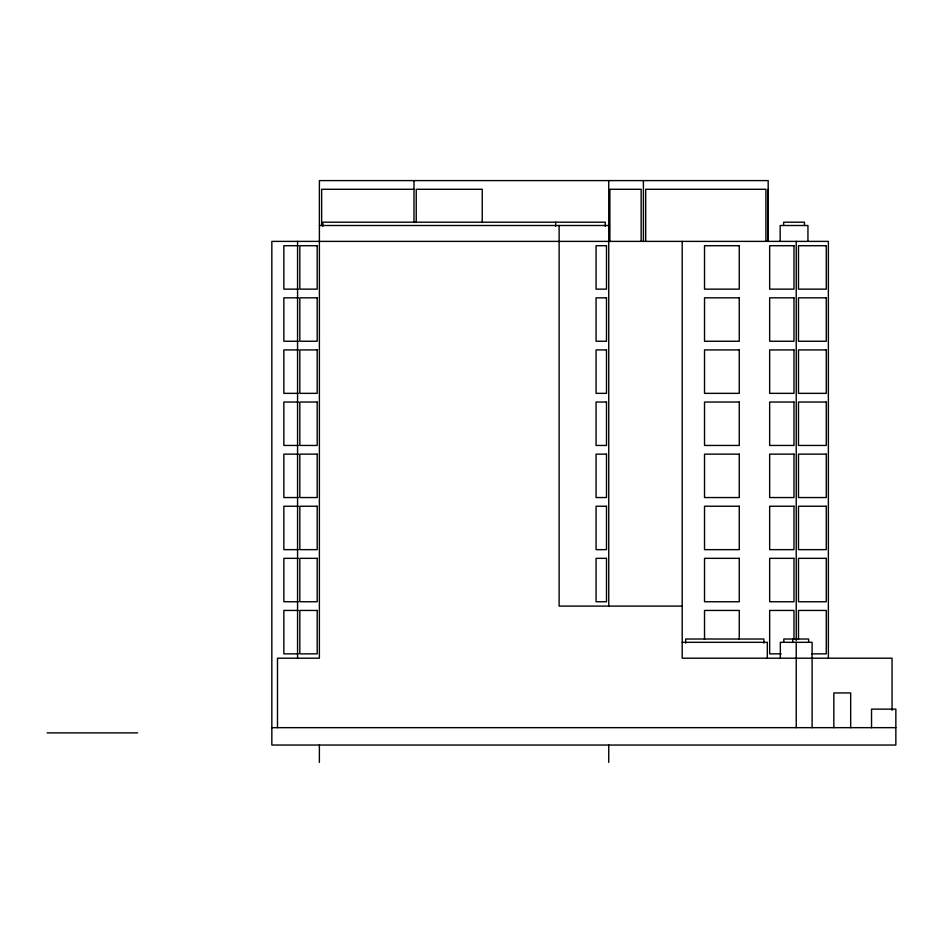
<?xml version="1.0" encoding="UTF-8"?>
<svg xmlns="http://www.w3.org/2000/svg" width="943" height="943" viewBox="0 0 943 943"><rect width="100%" height="100%" fill="white"/><g stroke="black" fill="none" stroke-linecap="round" stroke-linejoin="round"><path stroke-width="1.41" d="M768.18 189.284L768.18 241.384L768.18 180.596L319.394 180.596L319.382 658.202L277.49 658.202L277.49 727.666M413.989 189.284L321.657 189.284L321.657 225.46M319.394 225.507L608.742 225.507M298.33 245.722L283.855 245.722L283.855 289.147L298.33 289.147M298.33 297.823L283.855 297.823L283.855 341.248L298.33 341.248M298.33 349.924L283.855 349.924L283.855 393.349L298.33 393.349M298.33 402.036L283.855 402.036L283.855 445.45L298.33 445.45M298.33 454.137L283.855 454.137L283.855 497.55L298.33 497.55M298.33 506.238L283.855 506.238L283.855 549.651L298.33 549.651M298.33 558.339L283.855 558.339L283.855 601.752L298.33 601.752M682.202 606.101L559.128 606.101L559.128 225.507M298.33 610.439L283.855 610.439L283.855 653.853L298.33 653.853M682.202 642.324L767.319 642.324L767.319 658.202M781.099 653.853L769.653 653.853L769.653 610.439L793.971 610.439L793.971 639.389M811.652 653.853L826.268 653.853L826.268 610.439L798.485 610.439L798.485 639.389M271.843 727.666L895.85 727.666M47.15 732.876L137.678 732.876M892.054 710.303L892.054 658.202L682.202 658.202L682.202 241.384M871.532 727.666L871.532 709.136L895.85 709.136L895.85 745.041L271.843 745.041L271.843 241.384L828.367 241.384L828.367 658.202M850.669 727.666L850.669 692.94L833.824 692.94L833.824 727.666M812.112 727.666L812.112 642.324L780.344 642.324L780.344 658.202M808.634 642.324L808.634 639.012L783.822 639.012L783.822 642.324M807.939 241.384L807.939 225.507L780.156 225.507L780.156 241.384M804.462 225.507L804.462 222.194L783.621 222.194L783.621 225.507M796.234 241.384L796.234 640.521M796.234 642.324L796.234 727.666M792.757 639.012L792.757 642.324M765.916 241.384L765.916 189.284L645.672 189.284L645.672 241.384M763.854 643.126L763.854 639.012L685.667 639.012L685.667 643.126M739.265 639.389L739.265 610.439L704.527 610.439L704.527 639.389M643.409 180.596L643.409 241.384M641.157 241.384L641.157 189.284L609.897 189.284L609.897 241.384M608.742 180.596L608.742 606.101M608.742 745.041L608.742 762.404M605.276 226.308L605.276 222.194L322.871 222.194L322.871 226.308M555.663 222.194L555.663 226.308M482.238 222.572L482.238 189.284L416.24 189.284L416.24 222.572M413.989 180.596L413.989 222.572M319.382 745.041L319.382 762.404M297.564 241.384L297.564 658.202M317.19 245.722L299.827 245.722L299.827 289.147L317.19 289.147L317.19 245.722M606.49 245.722L596.07 245.722L596.07 289.147L606.49 289.147L606.49 245.722M739.265 245.722L704.527 245.722L704.527 289.147L739.265 289.147L739.265 245.722M793.971 245.722L769.653 245.722L769.653 289.147L793.971 289.147L793.971 245.722M826.268 245.722L798.485 245.722L798.485 289.147L826.268 289.147L826.268 245.722M317.19 297.823L299.827 297.823L299.827 341.248L317.19 341.248L317.19 297.823M606.49 297.823L596.07 297.823L596.07 341.248L606.49 341.248L606.49 297.823M739.265 297.823L704.527 297.823L704.527 341.248L739.265 341.248L739.265 297.823M793.971 297.823L769.653 297.823L769.653 341.248L793.971 341.248L793.971 297.823M826.268 297.823L798.485 297.823L798.485 341.248L826.268 341.248L826.268 297.823M317.19 349.924L299.827 349.924L299.827 393.349L317.19 393.349L317.19 349.924M606.49 349.924L596.07 349.924L596.07 393.349L606.49 393.349L606.49 349.924M739.265 349.924L704.527 349.924L704.527 393.349L739.265 393.349L739.265 349.924M793.971 349.924L769.653 349.924L769.653 393.349L793.971 393.349L793.971 349.924M826.268 349.924L798.485 349.924L798.485 393.349L826.268 393.349L826.268 349.924M317.19 402.036L299.827 402.036L299.827 445.45L317.19 445.45L317.19 402.036M606.49 402.036L596.07 402.036L596.07 445.45L606.49 445.45L606.49 402.036M739.265 402.036L704.527 402.036L704.527 445.45L739.265 445.45L739.265 402.036M793.971 402.036L769.653 402.036L769.653 445.45L793.971 445.45L793.971 402.036M826.268 402.036L798.485 402.036L798.485 445.45L826.268 445.45L826.268 402.036M317.19 454.137L299.827 454.137L299.827 497.55L317.19 497.55L317.19 454.137M606.49 454.137L596.07 454.137L596.07 497.55L606.49 497.55L606.49 454.137M739.265 454.137L704.527 454.137L704.527 497.55L739.265 497.55L739.265 454.137M793.971 454.137L769.653 454.137L769.653 497.55L793.971 497.55L793.971 454.137M826.268 454.137L798.485 454.137L798.485 497.55L826.268 497.55L826.268 454.137M317.19 506.238L299.827 506.238L299.827 549.651L317.19 549.651L317.19 506.238M606.49 506.238L596.07 506.238L596.07 549.651L606.49 549.651L606.49 506.238M739.265 506.238L704.527 506.238L704.527 549.651L739.265 549.651L739.265 506.238M793.971 506.238L769.653 506.238L769.653 549.651L793.971 549.651L793.971 506.238M826.268 506.238L798.485 506.238L798.485 549.651L826.268 549.651L826.268 506.238M317.19 558.339L299.827 558.339L299.827 601.752L317.19 601.752L317.19 558.339M606.49 558.339L596.07 558.339L596.07 601.752L606.49 601.752L606.49 558.339M739.265 558.339L704.527 558.339L704.527 601.752L739.265 601.752L739.265 558.339M793.971 558.339L769.653 558.339L769.653 601.752L793.971 601.752L793.971 558.339M826.268 558.339L798.485 558.339L798.485 601.752L826.268 601.752L826.268 558.339M317.19 610.439L299.827 610.439L299.827 653.853L317.19 653.853L317.19 610.439"/></g></svg>
